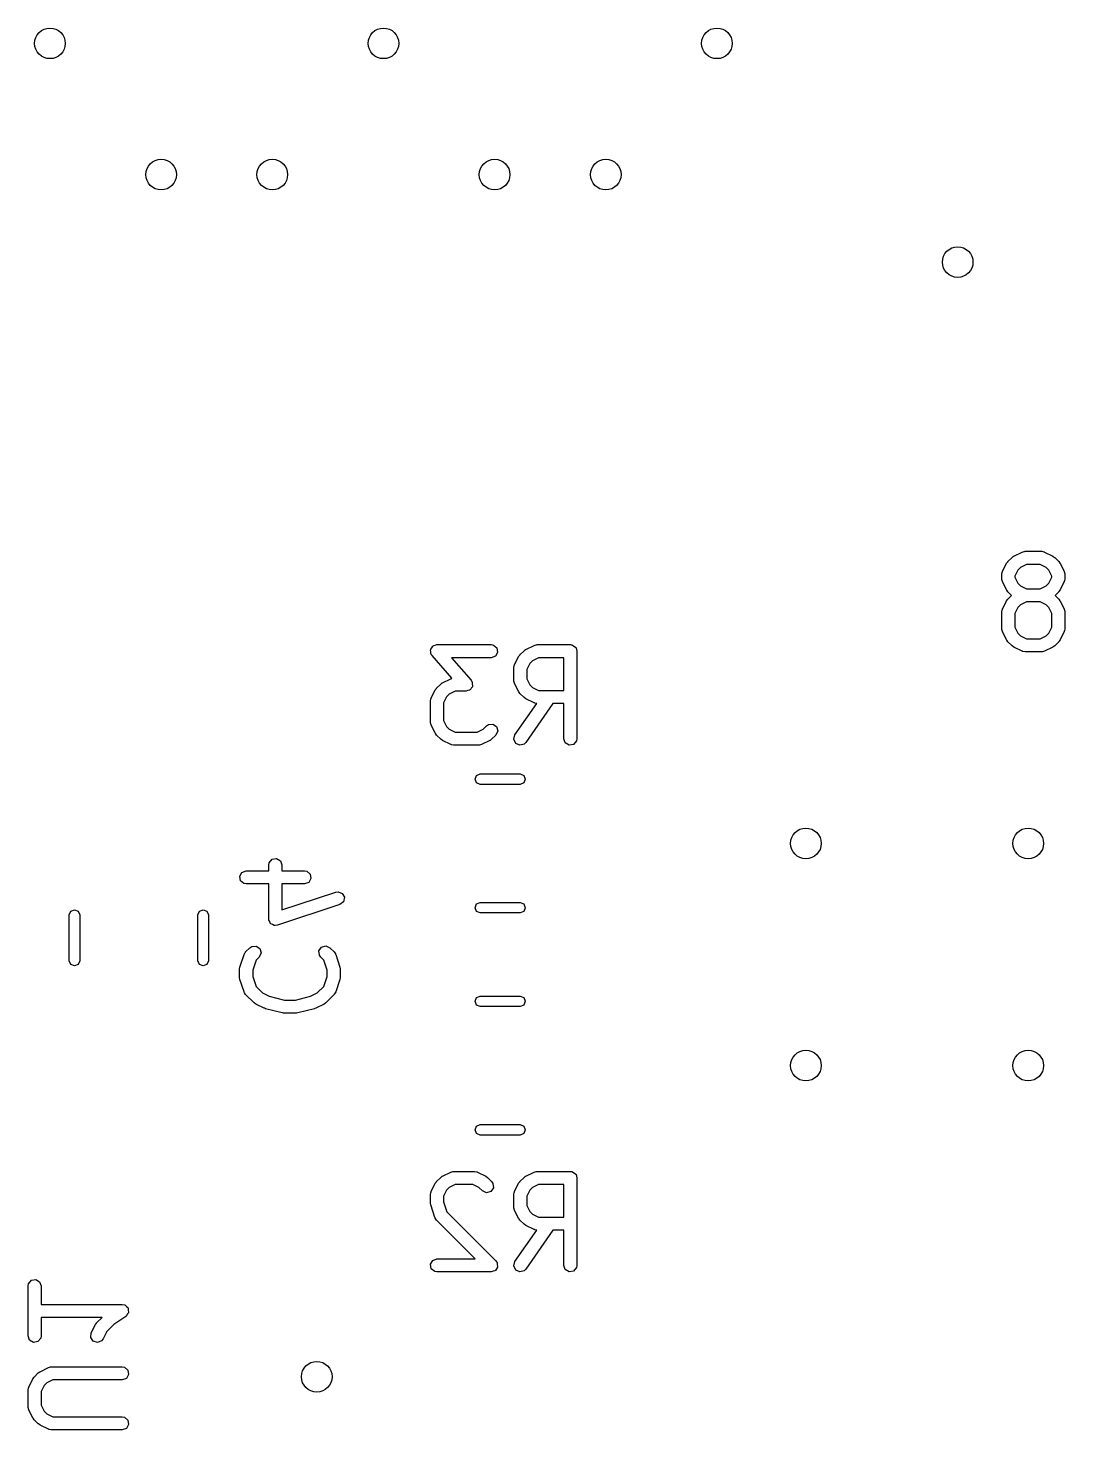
# Model space of a CAD drawing. Extents: x 6.28 to 8.5, y -5.52 to -4.07.
# Drawn here: x 6.76 to 7.227, y -4.704 to -4.073 of the extents above; entities that cross this region are included whole.
import ezdxf

# ---------------------------------------------------------------- set-up
doc = ezdxf.new("R2010")
doc.units = 0
doc.header["$MEASUREMENT"] = 0
doc.layers.add('BLACK', color=7, linetype='CONTINUOUS')

msp = doc.modelspace()

# ---------------------------------------------------------------- linework, layer by layer
at = {"layer": 'BLACK', "linetype": 'CONTINUOUS'}
for p, q in [((7.20724, -4.3089), (7.20823, -4.3086)), ((7.20823, -4.3086), (7.2084, -4.30864)), ((7.2084, -4.30864), (7.20857, -4.30858)), ((7.20857, -4.30858), (7.21606, -4.30858)), ((7.21606, -4.30858), (7.21707, -4.30876)), ((7.19843, -4.31771), (7.2003, -4.31397)), ((7.2003, -4.31397), (7.20083, -4.31326)), ((7.20083, -4.31326), (7.20085, -4.3132)), ((7.20085, -4.3132), (7.20273, -4.31132)), ((7.20273, -4.31132), (7.20345, -4.31082)), ((7.20345, -4.31082), (7.2035, -4.31077)), ((7.2035, -4.31077), (7.20724, -4.3089)), ((7.20926, -4.31449), (7.20656, -4.31584)), ((7.21537, -4.31449), (7.20926, -4.31449)), ((7.21806, -4.31584), (7.21537, -4.31449)), ((7.21707, -4.30876), (7.21721, -4.30887)), ((7.21721, -4.30887), (7.21738, -4.3089)), ((7.21738, -4.3089), (7.22113, -4.31077)), ((7.22113, -4.31077), (7.22184, -4.3113)), ((7.22184, -4.3113), (7.2219, -4.31132)), ((7.2219, -4.31132), (7.22378, -4.3132)), ((7.22378, -4.3132), (7.22428, -4.31392)), ((7.22428, -4.31392), (7.22433, -4.31397)), ((7.22433, -4.31397), (7.2262, -4.31771)), ((7.19811, -4.31904), (7.19829, -4.31803)), ((7.19811, -4.32091), (7.19811, -4.31904)), ((7.19817, -4.32108), (7.19811, -4.32091)), ((7.19813, -4.32125), (7.19817, -4.32108)), ((7.19843, -4.32223), (7.19813, -4.32125)), ((7.19829, -4.31803), (7.19841, -4.31789)), ((7.19841, -4.31789), (7.19843, -4.31771)), ((7.20537, -4.31703), (7.20402, -4.31973)), ((7.20402, -4.31973), (7.20402, -4.32021)), ((7.20402, -4.32021), (7.20537, -4.32291)), ((7.20656, -4.31584), (7.20537, -4.31703)), ((7.21926, -4.31703), (7.21806, -4.31584)), ((7.22061, -4.31973), (7.21926, -4.31703)), ((7.21926, -4.32291), (7.22061, -4.32021)), ((7.22061, -4.32021), (7.22061, -4.31973)), ((7.2262, -4.31771), (7.2265, -4.3187)), ((7.22652, -4.32091), (7.22634, -4.32192)), ((7.2265, -4.3187), (7.22646, -4.31887)), ((7.22646, -4.31887), (7.22652, -4.31904)), ((7.22652, -4.31904), (7.22652, -4.32091)), ((7.2003, -4.32598), (7.19843, -4.32223)), ((7.20035, -4.32602), (7.2003, -4.32598)), ((7.20085, -4.32675), (7.20035, -4.32602)), ((7.20251, -4.32841), (7.20085, -4.32675)), ((7.20537, -4.32291), (7.20656, -4.32411)), ((7.20656, -4.32411), (7.20926, -4.32546)), ((7.20926, -4.32546), (7.21537, -4.32546)), ((7.21537, -4.32546), (7.21806, -4.32411)), ((7.21806, -4.32411), (7.21926, -4.32291)), ((7.22378, -4.32675), (7.22212, -4.32841)), ((7.2238, -4.32669), (7.22378, -4.32675)), ((7.22433, -4.32598), (7.2238, -4.32669)), ((7.2262, -4.32223), (7.22433, -4.32598)), ((7.22622, -4.32206), (7.2262, -4.32223)), ((7.22634, -4.32192), (7.22622, -4.32206)), ((7.19843, -4.33459), (7.2003, -4.33084)), ((7.2003, -4.33084), (7.20083, -4.33013)), ((7.20083, -4.33013), (7.20085, -4.33007)), ((7.20085, -4.33007), (7.20251, -4.32841)), ((7.20656, -4.33271), (7.20537, -4.33391)), ((7.20926, -4.33136), (7.20656, -4.33271)), ((7.21537, -4.33136), (7.20926, -4.33136)), ((7.21806, -4.33271), (7.21537, -4.33136)), ((7.21926, -4.33391), (7.21806, -4.33271)), ((7.22212, -4.32841), (7.22378, -4.33007)), ((7.22378, -4.33007), (7.22428, -4.33079)), ((7.22428, -4.33079), (7.22433, -4.33084)), ((7.22433, -4.33084), (7.2262, -4.33459)), ((7.19811, -4.33591), (7.19829, -4.3349)), ((7.19811, -4.34341), (7.19811, -4.33591)), ((7.19829, -4.3349), (7.19841, -4.33476)), ((7.19841, -4.33476), (7.19843, -4.33459)), ((7.20537, -4.33391), (7.20402, -4.33661)), ((7.20402, -4.33661), (7.20402, -4.34271)), ((7.22061, -4.33661), (7.21926, -4.33391)), ((7.22061, -4.34271), (7.22061, -4.33661)), ((7.2262, -4.33459), (7.2265, -4.33557)), ((7.2265, -4.33557), (7.22646, -4.33574)), ((7.22646, -4.33574), (7.22652, -4.33591)), ((7.22652, -4.33591), (7.22652, -4.34341)), ((7.19817, -4.34357), (7.19811, -4.34341)), ((7.19813, -4.34374), (7.19817, -4.34357)), ((7.19843, -4.34473), (7.19813, -4.34374)), ((7.2003, -4.34848), (7.19843, -4.34473)), ((7.20402, -4.34271), (7.20537, -4.34541)), ((7.20537, -4.34541), (7.20656, -4.3466)), ((7.21806, -4.3466), (7.21926, -4.34541)), ((7.21926, -4.34541), (7.22061, -4.34271)), ((7.2262, -4.34473), (7.22433, -4.34848)), ((7.22622, -4.34455), (7.2262, -4.34473)), ((7.22634, -4.34442), (7.22622, -4.34455)), ((7.22652, -4.34341), (7.22634, -4.34442)), ((6.94127, -4.35258), (6.94177, -4.35196)), ((6.94128, -4.35282), (6.94127, -4.35258)), ((6.94177, -4.35196), (6.94217, -4.35127)), ((6.94217, -4.35127), (6.94239, -4.35119)), ((6.94239, -4.35119), (6.94254, -4.35101)), ((6.94254, -4.35101), (6.94332, -4.35086)), ((6.94332, -4.35086), (6.94407, -4.35058)), ((6.94407, -4.35058), (6.96844, -4.35058)), ((6.96844, -4.35058), (6.96945, -4.35076)), ((6.96945, -4.35076), (6.971, -4.35206)), ((6.971, -4.35206), (6.97135, -4.35405)), ((6.98395, -4.35282), (6.98399, -4.35277)), ((6.98399, -4.35277), (6.98774, -4.3509)), ((6.98774, -4.3509), (6.98872, -4.3506)), ((6.98872, -4.3506), (6.98889, -4.35064)), ((6.98889, -4.35064), (6.98906, -4.35058)), ((6.98906, -4.35058), (7.00406, -4.35058)), ((7.00406, -4.35058), (7.00444, -4.35065)), ((7.00444, -4.35065), (7.00457, -4.35063)), ((7.00457, -4.35063), (7.00469, -4.35069)), ((7.00469, -4.35069), (7.00507, -4.35076)), ((7.00507, -4.35076), (7.00566, -4.35125)), ((7.00566, -4.35125), (7.00632, -4.35164)), ((7.00632, -4.35164), (7.00641, -4.35189)), ((7.00641, -4.35189), (7.00662, -4.35206)), ((7.00662, -4.35206), (7.00675, -4.35282)), ((7.20035, -4.34852), (7.2003, -4.34848)), ((7.20085, -4.34924), (7.20035, -4.34852)), ((7.20273, -4.35112), (7.20085, -4.34924)), ((7.20279, -4.35115), (7.20273, -4.35112)), ((7.2035, -4.35167), (7.20279, -4.35115)), ((7.20724, -4.35355), (7.2035, -4.35167)), ((7.20656, -4.3466), (7.20926, -4.34795)), ((7.20926, -4.34795), (7.21537, -4.34795)), ((7.21537, -4.34795), (7.21806, -4.3466)), ((7.22113, -4.35167), (7.21738, -4.35355)), ((7.22118, -4.35163), (7.22113, -4.35167)), ((7.2219, -4.35112), (7.22118, -4.35163)), ((7.22378, -4.34924), (7.2219, -4.35112)), ((7.2238, -4.34919), (7.22378, -4.34924)), ((7.22433, -4.34848), (7.2238, -4.34919)), ((6.94116, -4.35302), (6.94128, -4.35282)), ((6.9413, -4.35381), (6.94116, -4.35302)), ((6.94131, -4.3546), (6.9413, -4.35381)), ((6.94149, -4.35489), (6.94131, -4.3546)), ((6.94151, -4.35501), (6.94149, -4.35489)), ((6.94161, -4.3551), (6.94151, -4.35501)), ((6.94184, -4.35548), (6.94161, -4.3551)), ((6.95081, -4.36573), (6.94184, -4.35548)), ((6.96844, -4.35649), (6.95057, -4.35649)), ((6.95057, -4.35649), (6.95941, -4.36659)), ((6.97034, -4.3558), (6.96844, -4.35649)), ((6.97135, -4.35405), (6.97034, -4.3558)), ((6.97892, -4.35971), (6.9808, -4.35597)), ((6.9808, -4.35597), (6.98132, -4.35526)), ((6.98132, -4.35526), (6.98135, -4.3552)), ((6.98135, -4.3552), (6.98322, -4.35332)), ((6.98322, -4.35332), (6.98395, -4.35282)), ((6.98586, -4.35903), (6.98451, -4.36173)), ((6.98706, -4.35784), (6.98586, -4.35903)), ((6.98976, -4.35649), (6.98706, -4.35784)), ((7.00111, -4.35649), (6.98976, -4.35649)), ((7.00111, -4.37121), (7.00111, -4.35649)), ((7.00675, -4.35282), (7.00701, -4.35354)), ((7.00701, -4.35354), (7.00701, -4.39291)), ((7.20742, -4.35357), (7.20724, -4.35355)), ((7.20756, -4.35368), (7.20742, -4.35357)), ((7.20857, -4.35386), (7.20756, -4.35368)), ((7.21606, -4.35386), (7.20857, -4.35386)), ((7.21623, -4.3538), (7.21606, -4.35386)), ((7.2164, -4.35384), (7.21623, -4.3538)), ((7.21738, -4.35355), (7.2164, -4.35384)), ((6.97861, -4.36104), (6.97879, -4.36003)), ((6.97861, -4.36666), (6.97861, -4.36104)), ((6.97879, -4.36003), (6.9789, -4.35989)), ((6.9789, -4.35989), (6.97892, -4.35971)), ((6.98451, -4.36173), (6.98451, -4.36596)), ((6.94143, -4.37471), (6.9433, -4.37096)), ((6.9433, -4.37096), (6.94383, -4.37025)), ((6.94383, -4.37025), (6.94385, -4.3702)), ((6.94385, -4.3702), (6.94573, -4.36832)), ((6.94573, -4.36832), (6.94645, -4.36781)), ((6.94645, -4.36781), (6.9465, -4.36777)), ((6.9465, -4.36777), (6.95024, -4.36589)), ((6.95226, -4.37149), (6.94956, -4.37284)), ((6.95024, -4.36589), (6.95081, -4.36573)), ((6.95719, -4.37149), (6.95226, -4.37149)), ((6.95794, -4.37121), (6.95719, -4.37149)), ((6.95872, -4.37106), (6.95794, -4.37121)), ((6.95887, -4.37088), (6.95872, -4.37106)), ((6.95909, -4.3708), (6.95887, -4.37088)), ((6.95949, -4.37011), (6.95909, -4.3708)), ((6.95941, -4.36659), (6.95964, -4.36697)), ((6.95998, -4.36949), (6.95949, -4.37011)), ((6.95964, -4.36697), (6.95975, -4.36706)), ((6.95975, -4.36706), (6.95977, -4.36718)), ((6.95977, -4.36718), (6.95994, -4.36747)), ((6.95994, -4.36747), (6.95996, -4.36826)), ((6.95996, -4.36826), (6.9601, -4.36905)), ((6.9601, -4.36905), (6.95998, -4.36925)), ((6.95998, -4.36925), (6.95998, -4.36949)), ((6.97867, -4.36683), (6.97861, -4.36666)), ((6.97863, -4.367), (6.97867, -4.36683)), ((6.97892, -4.36798), (6.97863, -4.367)), ((6.9808, -4.37173), (6.97892, -4.36798)), ((6.98451, -4.36596), (6.98586, -4.36866)), ((6.98586, -4.36866), (6.98706, -4.36986)), ((6.98706, -4.36986), (6.98976, -4.37121)), ((6.98976, -4.37121), (7.00111, -4.37121)), ((6.94111, -4.37603), (6.94129, -4.37502)), ((6.94111, -4.38541), (6.94111, -4.37603)), ((6.94129, -4.37502), (6.94141, -4.37489)), ((6.94141, -4.37489), (6.94143, -4.37471)), ((6.94837, -4.37403), (6.94702, -4.37673)), ((6.94702, -4.37673), (6.94702, -4.38471)), ((6.94956, -4.37284), (6.94837, -4.37403)), ((6.97914, -4.39121), (6.98902, -4.3771)), ((6.98084, -4.37177), (6.9808, -4.37173)), ((6.98135, -4.3725), (6.98084, -4.37177)), ((6.98322, -4.37437), (6.98135, -4.3725)), ((6.98328, -4.3744), (6.98322, -4.37437)), ((6.98399, -4.37492), (6.98328, -4.3744)), ((6.99622, -4.37711), (6.98398, -4.3946)), ((6.98774, -4.3768), (6.98399, -4.37492)), ((6.98792, -4.37682), (6.98774, -4.3768)), ((6.98805, -4.37693), (6.98792, -4.37682)), ((6.98902, -4.3771), (6.98805, -4.37693)), ((7.00111, -4.37711), (6.99622, -4.37711)), ((7.00111, -4.39291), (7.00111, -4.37711)), ((6.94117, -4.38557), (6.94111, -4.38541)), ((6.94113, -4.38574), (6.94117, -4.38557)), ((6.94143, -4.38673), (6.94113, -4.38574)), ((6.9433, -4.39048), (6.94143, -4.38673)), ((6.94335, -4.39052), (6.9433, -4.39048)), ((6.94385, -4.39124), (6.94335, -4.39052)), ((6.94702, -4.38471), (6.94837, -4.38741)), ((6.94837, -4.38741), (6.94956, -4.3886)), ((6.94956, -4.3886), (6.95226, -4.38995)), ((6.95226, -4.38995), (6.96212, -4.38995)), ((6.96212, -4.38995), (6.96481, -4.3886)), ((6.96481, -4.3886), (6.96635, -4.38707)), ((6.96635, -4.38707), (6.96719, -4.38648)), ((6.96719, -4.38648), (6.9692, -4.3863)), ((6.9692, -4.3863), (6.97086, -4.38746)), ((6.97138, -4.38941), (6.97053, -4.39124)), ((6.97086, -4.38746), (6.97138, -4.38941)), ((6.94573, -4.39312), (6.94385, -4.39124)), ((6.94579, -4.39315), (6.94573, -4.39312)), ((6.9465, -4.39367), (6.94579, -4.39315)), ((6.95024, -4.39555), (6.9465, -4.39367)), ((6.95042, -4.39557), (6.95024, -4.39555)), ((6.95056, -4.39568), (6.95042, -4.39557)), ((6.95157, -4.39586), (6.95056, -4.39568)), ((6.96281, -4.39586), (6.95157, -4.39586)), ((6.96298, -4.3958), (6.96281, -4.39586)), ((6.96315, -4.39584), (6.96298, -4.3958)), ((6.96413, -4.39555), (6.96315, -4.39584)), ((6.96788, -4.39367), (6.96413, -4.39555)), ((6.96793, -4.39363), (6.96788, -4.39367)), ((6.96865, -4.39312), (6.96793, -4.39363)), ((6.97053, -4.39124), (6.96865, -4.39312)), ((6.97862, -4.39316), (6.97914, -4.39121)), ((6.97947, -4.39499), (6.97862, -4.39316)), ((6.9813, -4.39585), (6.97947, -4.39499)), ((6.98326, -4.39532), (6.9813, -4.39585)), ((6.98398, -4.3946), (6.98326, -4.39532)), ((7.0018, -4.3948), (7.00111, -4.39291)), ((7.00355, -4.39581), (7.0018, -4.3948)), ((7.00554, -4.39546), (7.00355, -4.39581)), ((7.00683, -4.39392), (7.00554, -4.39546)), ((7.00701, -4.39291), (7.00683, -4.39392)), ((6.9612, -4.41106), (6.96189, -4.40939)), ((6.96189, -4.40939), (6.96356, -4.4087)), ((6.96356, -4.4087), (6.98144, -4.4087)), ((6.98144, -4.4087), (6.98311, -4.40939)), ((6.98311, -4.40939), (6.9838, -4.41106)), ((6.96189, -4.41273), (6.9612, -4.41106)), ((6.96356, -4.41343), (6.96189, -4.41273)), ((6.98144, -4.41343), (6.96356, -4.41343)), ((6.98311, -4.41273), (6.98144, -4.41343)), ((6.9838, -4.41106), (6.98311, -4.41273)), ((6.86858, -4.44868), (6.86988, -4.44713)), ((6.86988, -4.44713), (6.87187, -4.44678)), ((6.87187, -4.44678), (6.87362, -4.44779)), ((6.85533, -4.4548), (6.85634, -4.45305)), ((6.85634, -4.45305), (6.85824, -4.45236)), ((6.85824, -4.45236), (6.86841, -4.45236)), ((6.86841, -4.44969), (6.86858, -4.44868)), ((6.86841, -4.45236), (6.86841, -4.44969)), ((6.87362, -4.44779), (6.87431, -4.44969)), ((6.87431, -4.44969), (6.87431, -4.45236)), ((6.87431, -4.45236), (6.88448, -4.45236)), ((6.88448, -4.45236), (6.88549, -4.45254)), ((6.88549, -4.45254), (6.88704, -4.45384)), ((6.85568, -4.45679), (6.85533, -4.4548)), ((6.85723, -4.45809), (6.85568, -4.45679)), ((6.85824, -4.45827), (6.85723, -4.45809)), ((6.86841, -4.45827), (6.85824, -4.45827)), ((6.86841, -4.47406), (6.86841, -4.45827)), ((6.88448, -4.45827), (6.87431, -4.45827)), ((6.87431, -4.45827), (6.87431, -4.46997)), ((6.88638, -4.45758), (6.88448, -4.45827)), ((6.88739, -4.45583), (6.88638, -4.45758)), ((6.88704, -4.45384), (6.88739, -4.45583)), ((6.87431, -4.46997), (6.89855, -4.46189)), ((6.89855, -4.46189), (6.89956, -4.46174)), ((6.89956, -4.46174), (6.90144, -4.46248)), ((6.902, -4.46624), (6.90041, -4.46749)), ((6.90144, -4.46248), (6.9024, -4.46426)), ((6.9024, -4.46426), (6.902, -4.46624)), ((6.7787, -4.47221), (6.77939, -4.47054)), ((6.7787, -4.49279), (6.7787, -4.47221)), ((6.77939, -4.47054), (6.78106, -4.46985)), ((6.78106, -4.46985), (6.78273, -4.47054)), ((6.78273, -4.47054), (6.78343, -4.47221)), ((6.78343, -4.47221), (6.78343, -4.49279)), ((6.83657, -4.47221), (6.83727, -4.47054)), ((6.83657, -4.49279), (6.83657, -4.47221)), ((6.83727, -4.47054), (6.83894, -4.46985)), ((6.83894, -4.46985), (6.84061, -4.47054)), ((6.84061, -4.47054), (6.8413, -4.47221)), ((6.8413, -4.47221), (6.8413, -4.49279)), ((6.90041, -4.46749), (6.87229, -4.47686)), ((6.9612, -4.46894), (6.96189, -4.46727)), ((6.96189, -4.47061), (6.9612, -4.46894)), ((6.96189, -4.46727), (6.96356, -4.46657)), ((6.96356, -4.4713), (6.96189, -4.47061)), ((6.96356, -4.46657), (6.98144, -4.46657)), ((6.98144, -4.4713), (6.96356, -4.4713)), ((6.98144, -4.46657), (6.98311, -4.46727)), ((6.98311, -4.47061), (6.98144, -4.4713)), ((6.98311, -4.46727), (6.9838, -4.46894)), ((6.9838, -4.46894), (6.98311, -4.47061)), ((6.86848, -4.47428), (6.86841, -4.47406)), ((6.86844, -4.4745), (6.86848, -4.47428)), ((6.86882, -4.4752), (6.86844, -4.4745)), ((6.8691, -4.47596), (6.86882, -4.4752)), ((6.86929, -4.47607), (6.8691, -4.47596)), ((6.8694, -4.47627), (6.86929, -4.47607)), ((6.87015, -4.47657), (6.8694, -4.47627)), ((6.87085, -4.47697), (6.87015, -4.47657)), ((6.87107, -4.47693), (6.87085, -4.47697)), ((6.87128, -4.47702), (6.87107, -4.47693)), ((6.87229, -4.47686), (6.87128, -4.47702)), ((6.85543, -4.49563), (6.85731, -4.49)), ((6.85731, -4.49), (6.8578, -4.4891)), ((6.8578, -4.4891), (6.85795, -4.48901)), ((6.85795, -4.48901), (6.85802, -4.48885)), ((6.85802, -4.48885), (6.8599, -4.48697)), ((6.8599, -4.48697), (6.86074, -4.48639)), ((6.86074, -4.48639), (6.86275, -4.48621)), ((6.86407, -4.49115), (6.86269, -4.49253)), ((6.86275, -4.48621), (6.8644, -4.48737)), ((6.86493, -4.48932), (6.86407, -4.49115)), ((6.8644, -4.48737), (6.86493, -4.48932)), ((6.891, -4.4883), (6.89216, -4.48664)), ((6.89118, -4.49031), (6.891, -4.4883)), ((6.89177, -4.49115), (6.89118, -4.49031)), ((6.89315, -4.49253), (6.89177, -4.49115)), ((6.89216, -4.48664), (6.89411, -4.48612)), ((6.89411, -4.48612), (6.89594, -4.48697)), ((6.89594, -4.48697), (6.89782, -4.48885)), ((6.89782, -4.48885), (6.89841, -4.48969)), ((6.89841, -4.48969), (6.89842, -4.48986)), ((6.89842, -4.48986), (6.89853, -4.49)), ((6.89853, -4.49), (6.90041, -4.49563)), ((6.77939, -4.49446), (6.7787, -4.49279)), ((6.78106, -4.49515), (6.77939, -4.49446)), ((6.78273, -4.49446), (6.78106, -4.49515)), ((6.78343, -4.49279), (6.78273, -4.49446)), ((6.83727, -4.49446), (6.83657, -4.49279)), ((6.83894, -4.49515), (6.83727, -4.49446)), ((6.84061, -4.49446), (6.83894, -4.49515)), ((6.8413, -4.49279), (6.84061, -4.49446)), ((6.85528, -4.49656), (6.85544, -4.49569)), ((6.85528, -4.50031), (6.85528, -4.49656)), ((6.85544, -4.49569), (6.85543, -4.49563)), ((6.86269, -4.49253), (6.86119, -4.49704)), ((6.86119, -4.49704), (6.86119, -4.49983)), ((6.89465, -4.49704), (6.89315, -4.49253)), ((6.89465, -4.49983), (6.89465, -4.49704)), ((6.90041, -4.49563), (6.90054, -4.4965)), ((6.90054, -4.4965), (6.90056, -4.49656)), ((6.90056, -4.49656), (6.90056, -4.50031)), ((6.8553, -4.50037), (6.85528, -4.50031)), ((6.85543, -4.50124), (6.8553, -4.50037)), ((6.85731, -4.50687), (6.85543, -4.50124)), ((6.86119, -4.49983), (6.86269, -4.50434)), ((6.89315, -4.50434), (6.89465, -4.49983)), ((6.90041, -4.50124), (6.89853, -4.50687)), ((6.90056, -4.50031), (6.9004, -4.50118)), ((6.9004, -4.50118), (6.90041, -4.50124)), ((6.85742, -4.50701), (6.85731, -4.50687)), ((6.85743, -4.50718), (6.85742, -4.50701)), ((6.85802, -4.50802), (6.85743, -4.50718)), ((6.86177, -4.51177), (6.85802, -4.50802)), ((6.86269, -4.50434), (6.86561, -4.50726)), ((6.86561, -4.50726), (6.86864, -4.50877)), ((6.86864, -4.50877), (6.87547, -4.51048)), ((6.87547, -4.51048), (6.88037, -4.51048)), ((6.88037, -4.51048), (6.8872, -4.50877)), ((6.8872, -4.50877), (6.89023, -4.50726)), ((6.89023, -4.50726), (6.89315, -4.50434)), ((6.89782, -4.50802), (6.89407, -4.51177)), ((6.89789, -4.50786), (6.89782, -4.50802)), ((6.89804, -4.50777), (6.89789, -4.50786)), ((6.89853, -4.50687), (6.89804, -4.50777)), ((6.9612, -4.51106), (6.96189, -4.50939)), ((6.96189, -4.50939), (6.96356, -4.5087)), ((6.96356, -4.5087), (6.98144, -4.5087)), ((6.98144, -4.5087), (6.98311, -4.50939)), ((6.98311, -4.50939), (6.9838, -4.51106)), ((6.86183, -4.5118), (6.86177, -4.51177)), ((6.86254, -4.51233), (6.86183, -4.5118)), ((6.86629, -4.5142), (6.86254, -4.51233)), ((6.86643, -4.51422), (6.86629, -4.5142)), ((6.86689, -4.51442), (6.86643, -4.51422)), ((6.87439, -4.5163), (6.86689, -4.51442)), ((6.87453, -4.51628), (6.87439, -4.5163)), ((6.87511, -4.51639), (6.87453, -4.51628)), ((6.88073, -4.51639), (6.87511, -4.51639)), ((6.88086, -4.51634), (6.88073, -4.51639)), ((6.88145, -4.5163), (6.88086, -4.51634)), ((6.88895, -4.51442), (6.88145, -4.5163)), ((6.88906, -4.51435), (6.88895, -4.51442)), ((6.88955, -4.5142), (6.88906, -4.51435)), ((6.8933, -4.51233), (6.88955, -4.5142)), ((6.89335, -4.51228), (6.8933, -4.51233)), ((6.89407, -4.51177), (6.89335, -4.51228)), ((6.96189, -4.51273), (6.9612, -4.51106)), ((6.96356, -4.51343), (6.96189, -4.51273)), ((6.98144, -4.51343), (6.96356, -4.51343)), ((6.98311, -4.51273), (6.98144, -4.51343)), ((6.9838, -4.51106), (6.98311, -4.51273)), ((6.9612, -4.56894), (6.96189, -4.56727)), ((6.96189, -4.56727), (6.96356, -4.56657)), ((6.96356, -4.56657), (6.98144, -4.56657)), ((6.98144, -4.56657), (6.98311, -4.56727)), ((6.98311, -4.56727), (6.9838, -4.56894)), ((6.96189, -4.57061), (6.9612, -4.56894)), ((6.96356, -4.5713), (6.96189, -4.57061)), ((6.98144, -4.5713), (6.96356, -4.5713)), ((6.98311, -4.57061), (6.98144, -4.5713)), ((6.9838, -4.56894), (6.98311, -4.57061)), ((6.9433, -4.59297), (6.94383, -4.59226)), ((6.94383, -4.59226), (6.94385, -4.5922)), ((6.94385, -4.5922), (6.94573, -4.59032)), ((6.94573, -4.59032), (6.94645, -4.58982)), ((6.94645, -4.58982), (6.9465, -4.58977)), ((6.9465, -4.58977), (6.95024, -4.5879)), ((6.95024, -4.5879), (6.95123, -4.5876)), ((6.95123, -4.5876), (6.9514, -4.58764)), ((6.9514, -4.58764), (6.95157, -4.58758)), ((6.95157, -4.58758), (6.96094, -4.58758)), ((6.96094, -4.58758), (6.96195, -4.58776)), ((6.96195, -4.58776), (6.96208, -4.58787)), ((6.96208, -4.58787), (6.96226, -4.5879)), ((6.96226, -4.5879), (6.96601, -4.58977)), ((6.96601, -4.58977), (6.96672, -4.5903)), ((6.96672, -4.5903), (6.96678, -4.59032)), ((6.96678, -4.59032), (6.96865, -4.5922)), ((6.96865, -4.5922), (6.96924, -4.59304)), ((6.9808, -4.59297), (6.98132, -4.59226)), ((6.98132, -4.59226), (6.98135, -4.5922)), ((6.98135, -4.5922), (6.98322, -4.59032)), ((6.98322, -4.59032), (6.98395, -4.58982)), ((6.98395, -4.58982), (6.98399, -4.58977)), ((6.98399, -4.58977), (6.98774, -4.5879)), ((6.98774, -4.5879), (6.98872, -4.5876)), ((6.98872, -4.5876), (6.98889, -4.58764)), ((6.98889, -4.58764), (6.98906, -4.58758)), ((6.98906, -4.58758), (7.00406, -4.58758)), ((7.00406, -4.58758), (7.00444, -4.58765)), ((7.00444, -4.58765), (7.00457, -4.58763)), ((7.00457, -4.58763), (7.00469, -4.58769)), ((7.00469, -4.58769), (7.00507, -4.58776)), ((7.00507, -4.58776), (7.00566, -4.58825)), ((7.00566, -4.58825), (7.00632, -4.58864)), ((7.00632, -4.58864), (7.00641, -4.58889)), ((7.00641, -4.58889), (7.00662, -4.58906)), ((7.00662, -4.58906), (7.00675, -4.58982)), ((7.00675, -4.58982), (7.00701, -4.59054)), ((7.00701, -4.59054), (7.00701, -4.62991)), ((6.94111, -4.59804), (6.94129, -4.59703)), ((6.94111, -4.60178), (6.94111, -4.59804)), ((6.94129, -4.59703), (6.94141, -4.59689)), ((6.94141, -4.59689), (6.94143, -4.59671)), ((6.94143, -4.59671), (6.9433, -4.59297)), ((6.94837, -4.59603), (6.94702, -4.59873)), ((6.94702, -4.59873), (6.94702, -4.60131)), ((6.94956, -4.59484), (6.94837, -4.59603)), ((6.95226, -4.59349), (6.94956, -4.59484)), ((6.96024, -4.59349), (6.95226, -4.59349)), ((6.96294, -4.59484), (6.96024, -4.59349)), ((6.96448, -4.59637), (6.96294, -4.59484)), ((6.96631, -4.59723), (6.96448, -4.59637)), ((6.96826, -4.5967), (6.96631, -4.59723)), ((6.96942, -4.59505), (6.96826, -4.5967)), ((6.96924, -4.59304), (6.96942, -4.59505)), ((6.97861, -4.59804), (6.97879, -4.59703)), ((6.97861, -4.60366), (6.97861, -4.59804)), ((6.97879, -4.59703), (6.9789, -4.59689)), ((6.9789, -4.59689), (6.97892, -4.59671)), ((6.97892, -4.59671), (6.9808, -4.59297)), ((6.98586, -4.59603), (6.98451, -4.59873)), ((6.98451, -4.59873), (6.98451, -4.60296)), ((6.98706, -4.59484), (6.98586, -4.59603)), ((6.98976, -4.59349), (6.98706, -4.59484)), ((7.00111, -4.59349), (6.98976, -4.59349)), ((7.00111, -4.60821), (7.00111, -4.59349)), ((6.94114, -4.60185), (6.94111, -4.60178)), ((6.94127, -4.60272), (6.94114, -4.60185)), ((6.94314, -4.60834), (6.94127, -4.60272)), ((6.94702, -4.60131), (6.94852, -4.60581)), ((6.97867, -4.60383), (6.97861, -4.60366)), ((6.97863, -4.604), (6.97867, -4.60383)), ((6.97892, -4.60498), (6.97863, -4.604)), ((6.9808, -4.60873), (6.97892, -4.60498)), ((6.98451, -4.60296), (6.98586, -4.60566)), ((6.94325, -4.60848), (6.94314, -4.60834)), ((6.94327, -4.60866), (6.94325, -4.60848)), ((6.94385, -4.6095), (6.94327, -4.60866)), ((6.96131, -4.62695), (6.94385, -4.6095)), ((6.94852, -4.60581), (6.97053, -4.62782)), ((6.98084, -4.60877), (6.9808, -4.60873)), ((6.98135, -4.6095), (6.98084, -4.60877)), ((6.98322, -4.61137), (6.98135, -4.6095)), ((6.98328, -4.6114), (6.98322, -4.61137)), ((6.98399, -4.61192), (6.98328, -4.6114)), ((6.98586, -4.60566), (6.98706, -4.60686)), ((6.98706, -4.60686), (6.98976, -4.60821)), ((6.98976, -4.60821), (7.00111, -4.60821)), ((6.97914, -4.62821), (6.98902, -4.6141)), ((6.99622, -4.61411), (6.98398, -4.6316)), ((6.98774, -4.6138), (6.98399, -4.61192)), ((6.98792, -4.61382), (6.98774, -4.6138)), ((6.98805, -4.61393), (6.98792, -4.61382)), ((6.98902, -4.6141), (6.98805, -4.61393)), ((7.00111, -4.61411), (6.99622, -4.61411)), ((7.00111, -4.62991), (7.00111, -4.61411)), ((6.94116, -4.62939), (6.94217, -4.62764)), ((6.94151, -4.63138), (6.94116, -4.62939)), ((6.94217, -4.62764), (6.94407, -4.62695)), ((6.94407, -4.62695), (6.96131, -4.62695)), ((6.97053, -4.62782), (6.9709, -4.62835)), ((6.9709, -4.62835), (6.971, -4.62843)), ((6.971, -4.62843), (6.97101, -4.62851)), ((6.97101, -4.62851), (6.97111, -4.62866)), ((6.97111, -4.62866), (6.97119, -4.62954)), ((6.97119, -4.62954), (6.97135, -4.63042)), ((6.97862, -4.63016), (6.97914, -4.62821)), ((6.97947, -4.63199), (6.97862, -4.63016)), ((7.0018, -4.6318), (7.00111, -4.62991)), ((7.00701, -4.62991), (7.00683, -4.63092)), ((6.76032, -4.63812), (6.76162, -4.63657)), ((6.76162, -4.63657), (6.76361, -4.63622)), ((6.76361, -4.63622), (6.76536, -4.63723)), ((6.94306, -4.63268), (6.94151, -4.63138)), ((6.94407, -4.63286), (6.94306, -4.63268)), ((6.96844, -4.63286), (6.94407, -4.63286)), ((6.96927, -4.63256), (6.96844, -4.63286)), ((6.97013, -4.63233), (6.96927, -4.63256)), ((6.97021, -4.63221), (6.97013, -4.63233)), ((6.97034, -4.63217), (6.97021, -4.63221)), ((6.97078, -4.6314), (6.97034, -4.63217)), ((6.97129, -4.63067), (6.97078, -4.6314)), ((6.97135, -4.63042), (6.97128, -4.63054)), ((6.97128, -4.63054), (6.97129, -4.63067)), ((6.9813, -4.63285), (6.97947, -4.63199)), ((6.98326, -4.63232), (6.9813, -4.63285)), ((6.98398, -4.6316), (6.98326, -4.63232)), ((7.00355, -4.63281), (7.0018, -4.6318)), ((7.00554, -4.63246), (7.00355, -4.63281)), ((7.00683, -4.63092), (7.00554, -4.63246)), ((6.76014, -4.63913), (6.76032, -4.63812)), ((6.76014, -4.66163), (6.76014, -4.63913)), ((6.76536, -4.63723), (6.76605, -4.63913)), ((6.76605, -4.63913), (6.76605, -4.64742)), ((6.76605, -4.64742), (6.80246, -4.64742)), ((6.80246, -4.64742), (6.80347, -4.6476)), ((6.80347, -4.6476), (6.8036, -4.64771)), ((6.8036, -4.64771), (6.80377, -4.64773)), ((6.80377, -4.64773), (6.80436, -4.64835)), ((6.80436, -4.64835), (6.80502, -4.6489)), ((6.80502, -4.6489), (6.80505, -4.64907)), ((6.80505, -4.64907), (6.80517, -4.64919)), ((6.80517, -4.64919), (6.80522, -4.65005)), ((6.79346, -4.65333), (6.76605, -4.65333)), ((6.76605, -4.65333), (6.76605, -4.66163)), ((6.791, -4.65579), (6.79346, -4.65333)), ((6.8041, -4.65283), (6.79872, -4.65642)), ((6.8042, -4.6527), (6.8041, -4.65283)), ((6.80436, -4.65264), (6.8042, -4.6527)), ((6.80479, -4.6519), (6.80436, -4.65264)), ((6.8053, -4.65121), (6.80479, -4.6519)), ((6.80522, -4.65005), (6.80537, -4.65089)), ((6.80537, -4.65089), (6.80529, -4.65104)), ((6.80529, -4.65104), (6.8053, -4.65121)), ((6.76083, -4.66352), (6.76014, -4.66163)), ((6.76605, -4.66163), (6.76587, -4.66264)), ((6.78834, -4.66231), (6.78857, -4.66031)), ((6.78857, -4.66031), (6.79045, -4.65656)), ((6.79045, -4.65656), (6.79097, -4.65585)), ((6.79097, -4.65585), (6.791, -4.65579)), ((6.79552, -4.65963), (6.79386, -4.66295)), ((6.79872, -4.65642), (6.79552, -4.65963)), ((6.76258, -4.66453), (6.76083, -4.66352)), ((6.76457, -4.66418), (6.76258, -4.66453)), ((6.76587, -4.66264), (6.76457, -4.66418)), ((6.78946, -4.664), (6.78834, -4.66231)), ((6.79139, -4.66457), (6.78946, -4.664)), ((6.79325, -4.66377), (6.79139, -4.66457)), ((6.79386, -4.66295), (6.79325, -4.66377)), ((6.76233, -4.68093), (6.76285, -4.68022)), ((6.76285, -4.68022), (6.76288, -4.68016)), ((6.76288, -4.68016), (6.76476, -4.67829)), ((6.76476, -4.67829), (6.76548, -4.67778)), ((6.76548, -4.67778), (6.76552, -4.67773)), ((6.76552, -4.67773), (6.76927, -4.67586)), ((6.76927, -4.67586), (6.77026, -4.67557)), ((6.77026, -4.67557), (6.77043, -4.67561)), ((6.77043, -4.67561), (6.77059, -4.67555)), ((6.77059, -4.67555), (6.80246, -4.67555)), ((6.80246, -4.67555), (6.80347, -4.67572)), ((6.80436, -4.68076), (6.80246, -4.68145)), ((6.80347, -4.67572), (6.80502, -4.67702)), ((6.80537, -4.67901), (6.80436, -4.68076)), ((6.80502, -4.67702), (6.80537, -4.67901)), ((6.76014, -4.686), (6.76032, -4.68499)), ((6.76014, -4.6935), (6.76014, -4.686)), ((6.76032, -4.68499), (6.76043, -4.68485)), ((6.76043, -4.68485), (6.76045, -4.68468)), ((6.76045, -4.68468), (6.76233, -4.68093)), ((6.7674, -4.684), (6.76605, -4.6867)), ((6.76605, -4.6867), (6.76605, -4.6928)), ((6.76859, -4.6828), (6.7674, -4.684)), ((6.77129, -4.68145), (6.76859, -4.6828)), ((6.80246, -4.68145), (6.77129, -4.68145)), ((6.76605, -4.6928), (6.7674, -4.6955)), ((6.7602, -4.69366), (6.76014, -4.6935)), ((6.76016, -4.69383), (6.7602, -4.69366)), ((6.76045, -4.69482), (6.76016, -4.69383)), ((6.76233, -4.69857), (6.76045, -4.69482)), ((6.76237, -4.69861), (6.76233, -4.69857)), ((6.76288, -4.69933), (6.76237, -4.69861)), ((6.76476, -4.70121), (6.76288, -4.69933)), ((6.7674, -4.6955), (6.76859, -4.69669)), ((6.76859, -4.69669), (6.77129, -4.69804)), ((6.77129, -4.69804), (6.80246, -4.69804)), ((6.80246, -4.69804), (6.80347, -4.69822)), ((6.80347, -4.69822), (6.80502, -4.69952)), ((6.80502, -4.69952), (6.80537, -4.70151)), ((6.76481, -4.70124), (6.76476, -4.70121)), ((6.76552, -4.70176), (6.76481, -4.70124)), ((6.76927, -4.70364), (6.76552, -4.70176)), ((6.76945, -4.70366), (6.76927, -4.70364)), ((6.76958, -4.70377), (6.76945, -4.70366)), ((6.77059, -4.70395), (6.76958, -4.70377)), ((6.80246, -4.70395), (6.77059, -4.70395)), ((6.80436, -4.70326), (6.80246, -4.70395)), ((6.80537, -4.70151), (6.80436, -4.70326))]:
    msp.add_line(p, q, dxfattribs=at)
at = {"layer": 'BLACK'}
for centre in [(6.77, -4.08), (6.92, -4.08), (7.07, -4.08), (6.82, -4.13906), (6.87, -4.13906), (6.97, -4.13906), (7.02, -4.13906), (7.17827, -4.17843), (7.11, -4.44), (7.21, -4.44), (7.11, -4.54), (7.21, -4.54), (6.89, -4.68)]:
    msp.add_circle(centre, 0.00689, dxfattribs=at)

doc.saveas('drawing.dxf')
